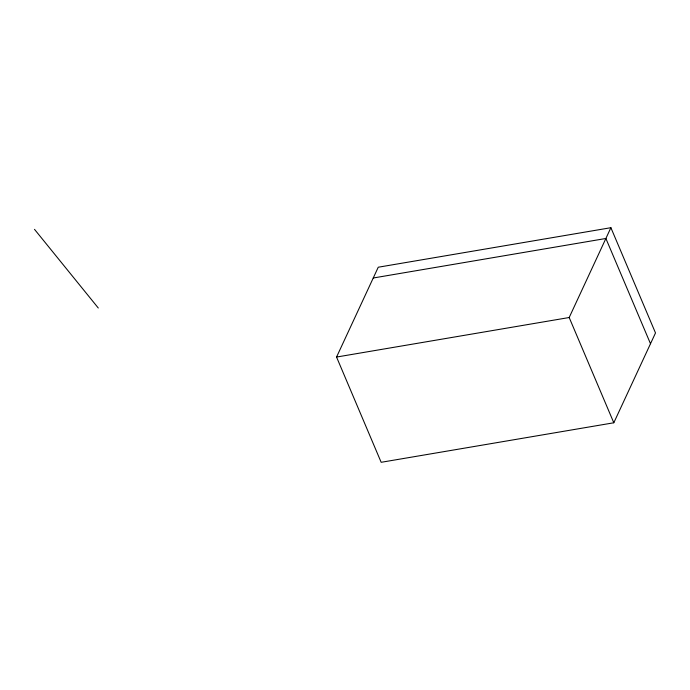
<?xml version="1.0" encoding="UTF-8"?>
<svg xmlns="http://www.w3.org/2000/svg" width="690" height="690" viewBox="0 0 690 690"><rect width="100%" height="100%" fill="white"/><g stroke="black" fill="none" stroke-linecap="round" stroke-linejoin="round"><path stroke-width="1.03" d="M336.556 357.049L378.249 267.22L610.892 227.7L655.5 332.951L613.807 422.78L381.165 462.3L336.556 357.049L569.19 317.521L610.892 227.7M373.247 278.001L605.889 238.481L650.498 343.732M34.5 229.339L98.29 308.016M569.19 317.521L613.807 422.78"/></g></svg>
